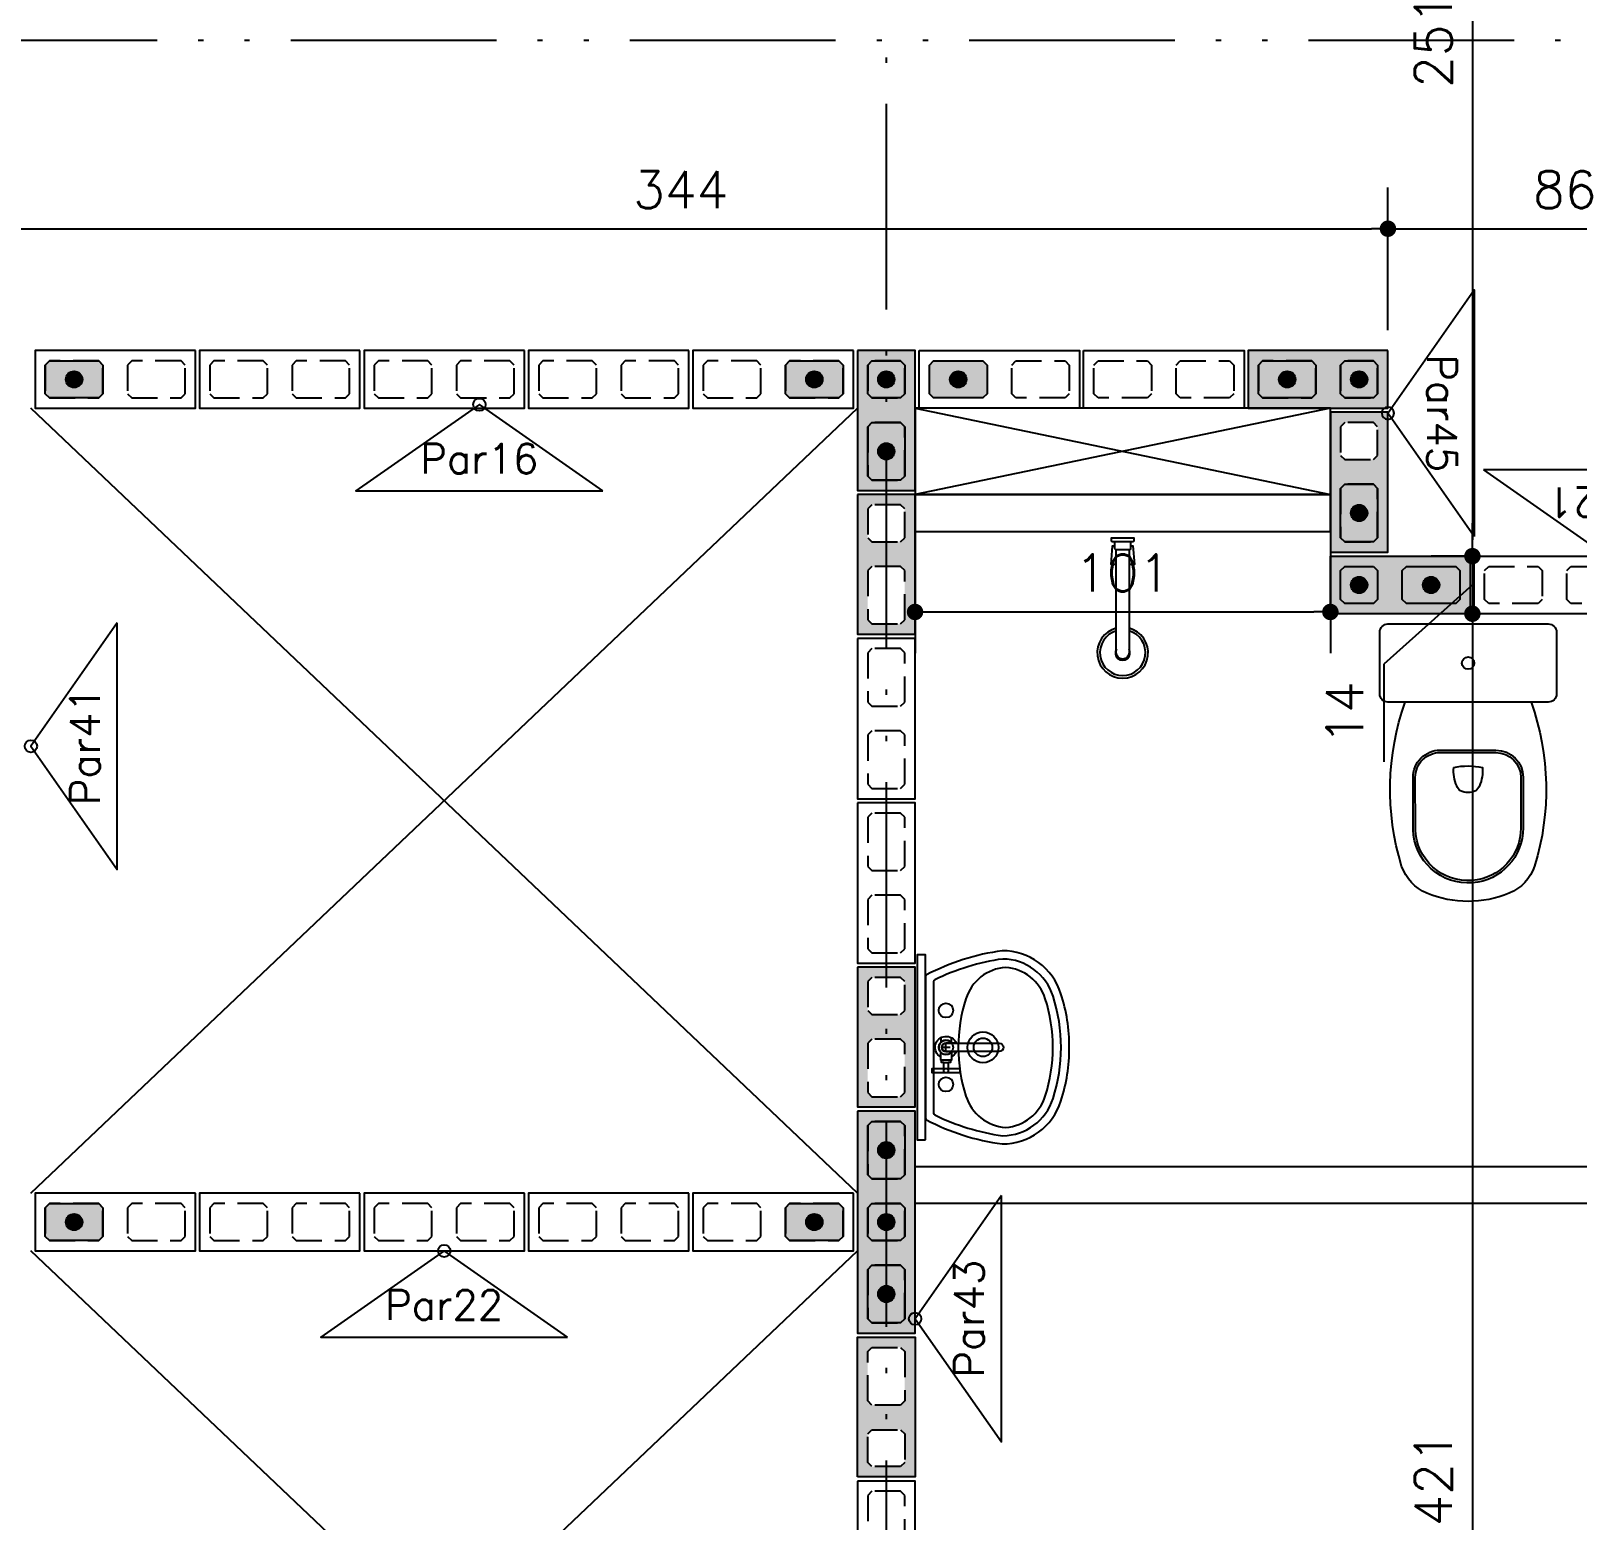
# Model space of a CAD drawing. Extents: x -14651 to 3496, y -7403 to -1290.
# Drawn here: x 2258.5 to 2634.5, y -6949.1 to -6586.8 of the extents above; entities that cross this region are included whole.
import ezdxf
from ezdxf.enums import TextEntityAlignment as Align

# ---------------------------------------------------------------- set-up
doc = ezdxf.new("R2010")
doc.units = 0
doc.header["$LTSCALE"] = 25
doc.linetypes.add('DASHED2', pattern=[0.375, 0.25, -0.125])
doc.linetypes.add('ESTILO_TQS_0004', pattern=[3.3, 2, -0.4, 0.05, -0.4, 0.05, -0.4])
for name, color, linetype in [('213', 252, 'Continuous'), ('241', 2, 'Continuous'), ('247', 50, 'Continuous'), ('248', 100, 'Continuous'), ('249', 20, 'Continuous'), ('ALVENARIA NÃO ESTRUTURAL', 242, 'Continuous'), ('Arranque', 14, 'Continuous'), ('COTA', 1, 'Continuous'), ('EIXOS', 1, 'ESTILO_TQS_0004'), ('FERRO', 5, 'Continuous'), ('Linha_fina', 1, 'Continuous'), ('Pena_1', 1, 'Continuous'), ('Pena_2', 2, 'Continuous'), ('PROJ', 252, 'Continuous')]:
    doc.layers.add(name, color=color, linetype=linetype)
doc.styles.add('COTA', font='romans.shx')
doc.dimstyles.new('forma', dxfattribs={"dimscale": 5, "dimtxt": 1.8, "dimasz": 0.8, "dimexe": 2, "dimexo": 1, "dimgap": 1, "dimtad": 1, "dimdec": 1, "dimzin": 9, "dimtxsty": 'COTA', "dimblk1": 'DOT', "dimblk2": 'DOT', "dimsah": 1, "dimcen": 0, "dimdle": 1, "dimclrd": 256, "dimclre": 256, "dimclrt": 2, "dimadec": 0, "dimazin": 0, "dimtfac": 1, "dimtdec": 0, "dimtmove": 0, "dimatfit": 3, "dimfxl": 1, "dimtolj": 1, "dimtzin": 0, "dimarcsym": 0})

# ---------------------------------------------------------------- blocks, each defined once
blk = doc.blocks.new('P5515')
at = {"layer": '249'}
h = blk.add_hatch(color=20, dxfattribs=at)
h.paths.add_polyline_path([(-27, 7), (-27, -7), (27, -7), (27, 7)])
h.paths.add_polyline_path([(-10.5, -3.5), (-11.5, -4.5), (-23.5, -4.5), (-24.5, -3.5), (-24.5, 3.5), (-23.5, 4.5), (-11.5, 4.5), (-10.5, 3.5)], flags=16)
h.paths.add_polyline_path([(-4.5, 3.5), (-3.5, 4.5), (3.5, 4.5), (4.5, 3.5), (4.5, -3.5), (3.5, -4.5), (-3.5, -4.5), (-4.5, -3.5)], flags=16)
h.paths.add_polyline_path([(10.5, 3.5), (11.5, 4.5), (23.5, 4.5), (24.5, 3.5), (24.5, -3.5), (23.5, -4.5), (11.5, -4.5), (10.5, -3.5)], flags=16)
blk.add_lwpolyline([(27, 7), (-27, 7), (-27, -7), (27, -7), (27, 7)])
at = {"color": 1, "linetype": 'DASHED2'}
for points in [[(-10.5, 3.5), (-11.5, 4.5), (-23.5, 4.5), (-24.5, 3.5), (-24.5, -3.5), (-23.5, -4.5), (-11.5, -4.5), (-10.5, -3.5), (-10.5, 3.5)], [(4.5, 3.5), (3.5, 4.5), (-3.5, 4.5), (-4.5, 3.5), (-4.5, -3.5), (-3.5, -4.5), (3.5, -4.5), (4.5, -3.5), (4.5, 3.5)], [(24.5, 3.5), (23.5, 4.5), (11.5, 4.5), (10.5, 3.5), (10.5, -3.5), (11.5, -4.5), (23.5, -4.5), (24.5, -3.5), (24.5, 3.5)]]:
    blk.add_lwpolyline(points, dxfattribs=at)
blk = doc.blocks.new('P3515')
at = {"layer": '248'}
h = blk.add_hatch(color=100, dxfattribs=at)
h.paths.add_polyline_path([(17, 7), (-17, 7), (-17, -7), (17, -7)])
h.paths.add_polyline_path([(-5.5, -3.5), (-6.5, -4.5), (-13.5, -4.5), (-14.5, -3.5), (-14.5, 3.5), (-13.5, 4.5), (-6.5, 4.5), (-5.5, 3.5)], flags=16)
h.paths.add_polyline_path([(0.5, 3.5), (1.5, 4.5), (13.5, 4.5), (14.5, 3.5), (14.5, -3.5), (13.5, -4.5), (1.5, -4.5), (0.5, -3.5)], flags=16)
blk.add_lwpolyline([(-17, -7), (17, -7), (17, 7), (-17, 7), (-17, -7)])
at = {"color": 1, "linetype": 'DASHED2'}
for points in [[(-14.5, -3.5), (-13.5, -4.5), (-6.5, -4.5), (-5.5, -3.5), (-5.5, 3.5), (-6.5, 4.5), (-13.5, 4.5), (-14.5, 3.5), (-14.5, -3.5)], [(0.5, -3.5), (1.5, -4.5), (13.5, -4.5), (14.5, -3.5), (14.5, 3.5), (13.5, 4.5), (1.5, 4.5), (0.5, 3.5), (0.5, -3.5)]]:
    blk.add_lwpolyline(points, dxfattribs=at)
blk = doc.blocks.new('P4015', base_point=(5842102.11612, -8124149.02973))
blk.add_lwpolyline([(5842082.61612, -8124156.02973), (5842121.61612, -8124156.02973), (5842121.61612, -8124142.02973), (5842082.61612, -8124142.02973), (5842082.61612, -8124156.02973)])
at = {"color": 1, "linetype": 'DASHED2'}
for points in [[(5842085.11612, -8124152.52973), (5842086.11612, -8124153.52973), (5842098.11612, -8124153.52973), (5842099.11612, -8124152.52973), (5842099.11612, -8124145.52973), (5842098.11612, -8124144.52973), (5842086.11612, -8124144.52973), (5842085.11612, -8124145.52973), (5842085.11612, -8124152.52973)], [(5842105.11612, -8124152.52973), (5842106.11612, -8124153.52973), (5842118.11612, -8124153.52973), (5842119.11612, -8124152.52973), (5842119.11612, -8124145.52973), (5842118.11612, -8124144.52973), (5842106.11612, -8124144.52973), (5842105.11612, -8124145.52973), (5842105.11612, -8124152.52973)]]:
    blk.add_lwpolyline(points, dxfattribs=at)
blk = doc.blocks.new('GR-1409')
at = {"layer": '213'}
h = blk.add_hatch(color=256, dxfattribs=at)
h.paths.add_polyline_path([(-6, 4.5), (-7, 3.5), (-7, -3.5), (-6, -4.5), (6, -4.5), (7, -3.5), (7, 3.5), (6, 4.5)])
h.paths.add_polyline_path([(-2, 0, 1), (2, 0, 1)], flags=16)
at = {"layer": 'Arranque'}
blk.add_hatch(color=256, dxfattribs=at).paths.add_polyline_path([(-2, 0, 1), (2, 0, 1)])
at = {"layer": '213'}
blk.add_lwpolyline([(-7, 3.5), (-6, 4.5), (6, 4.5), (7, 3.5), (7, -3.5), (6, -4.5), (-6, -4.5), (-7, -3.5), (-7, 3.5)], dxfattribs=at)
at = {"layer": 'FERRO', "linetype": 'Continuous'}
blk.add_circle((0, 0), 2, dxfattribs=at)
blk = doc.blocks.new('GR-0909')
at = {"layer": '213'}
h = blk.add_hatch(color=256, dxfattribs=at)
h.paths.add_polyline_path([(3.5, -4.5), (4.5, -3.5), (4.500001, 3.5), (3.500001, 4.5), (-3.499999, 4.5), (-4.499999, 3.5), (-4.5, -3.5), (-3.5, -4.5)])
h.paths.add_polyline_path([(-2, 0, -1), (2, 0, -1)], flags=16)
at = {"layer": 'Arranque'}
blk.add_hatch(color=256, dxfattribs=at).paths.add_polyline_path([(2, 0, 1), (-2, 0, 1)])
at = {"layer": '213'}
blk.add_lwpolyline([(3.500001, 4.5), (4.500001, 3.5), (4.5, -3.5), (3.5, -4.5), (-3.5, -4.5), (-4.5, -3.5), (-4.499999, 3.5), (-3.499999, 4.5), (3.500001, 4.5)], dxfattribs=at)
at = {"layer": 'FERRO', "linetype": 'Continuous'}
blk.add_circle((0, 0), 2, dxfattribs=at)
blk = doc.blocks.new('_IDNPAR_2')
at = {"color": 3}
blk.add_lwpolyline([(1, -0.7), (0, 0), (-1, -0.7)], close=True, dxfattribs=at)
blk.add_circle((0, 0), 0.05, dxfattribs=at)
at = {"layer": '247', "color": 2, "style": 'COTA', "flags": 8}
blk.add_attdef('ID', text='', height=0.24, dxfattribs=at).set_placement((0, -0.438), align=Align.MIDDLE_CENTER)
blk = doc.blocks.new('_Dot')
at = {"color": 0, "linetype": 'ByBlock', "lineweight": -2}
blk.add_line((-0.5, 0), (-1, 0), dxfattribs=at)
at = {"color": 0, "linetype": 'ByBlock', "const_width": 0.5}
blk.add_lwpolyline([(-0.25, 0, 1), (0.25, 0, 1)], format="xyb", close=True, dxfattribs=at)
blk = doc.blocks.new('*D204')
at = {"layer": 'COTA', "lineweight": -2, "transparency": 16777216}
for p, q in [((2244.52, -6659.6), (2244.52, -6624.94)), ((2588.52, -6659.6), (2588.52, -6624.94)), ((2248.52, -6634.94), (2584.52, -6634.94))]:
    blk.add_line(p, q, dxfattribs=at)
at = {"layer": 'Defpoints', "color": 0, "transparency": 16777216}
for p in [(2588.52, -6634.94), (2244.52, -6664.6), (2588.52, -6664.6)]:
    blk.add_point(p, dxfattribs=at)
at = {"layer": 'COTA', "lineweight": -2, "transparency": 16777216, "xscale": 4, "yscale": 4, "zscale": 4, "rotation": 180}
blk.add_blockref('_Dot', (2244.52, -6634.94), dxfattribs=at)
at = {"layer": 'COTA', "lineweight": -2, "transparency": 16777216, "xscale": 4, "yscale": 4, "zscale": 4}
blk.add_blockref('_Dot', (2588.52, -6634.94), dxfattribs=at)
at = {"layer": 'COTA', "color": 2, "transparency": 16777216, "insert": (2416.52, -6625.44), "char_height": 9, "attachment_point": 5, "style": 'COTA'}
blk.add_mtext('\\A1;344 ', dxfattribs=at)
blk = doc.blocks.new('*D205')
at = {"layer": 'COTA', "lineweight": -2, "transparency": 16777216}
for p, q in [((2588.52, -6659.6), (2588.52, -6624.94)), ((2674.52, -6659.6), (2674.52, -6624.94)), ((2592.52, -6634.94), (2670.52, -6634.94))]:
    blk.add_line(p, q, dxfattribs=at)
at = {"layer": 'Defpoints', "color": 0, "transparency": 16777216}
for p in [(2674.52, -6634.94), (2588.52, -6664.6), (2674.52, -6664.6)]:
    blk.add_point(p, dxfattribs=at)
at = {"layer": 'COTA', "lineweight": -2, "transparency": 16777216, "xscale": 4, "yscale": 4, "zscale": 4, "rotation": 180}
blk.add_blockref('_Dot', (2588.52, -6634.94), dxfattribs=at)
at = {"layer": 'COTA', "lineweight": -2, "transparency": 16777216, "xscale": 4, "yscale": 4, "zscale": 4}
blk.add_blockref('_Dot', (2674.52, -6634.94), dxfattribs=at)
at = {"layer": 'COTA', "color": 2, "transparency": 16777216, "insert": (2631.52, -6625.44), "char_height": 9, "attachment_point": 5, "style": 'COTA'}
blk.add_mtext('\\A1;86 ', dxfattribs=at)
blk = doc.blocks.new('*D220')
at = {"layer": 'COTA', "lineweight": -2, "transparency": 16777216}
for p, q in [((2604.52, -6463.6), (2599.06, -6463.6)), ((2609.06, -6467.6), (2609.06, -6710.6)), ((2608.53, -6714.6), (2599.06, -6714.6))]:
    blk.add_line(p, q, dxfattribs=at)
at = {"layer": 'Defpoints', "color": 0, "transparency": 16777216}
for p in [(2609.52, -6463.6), (2609.06, -6714.6), (2613.53, -6714.6)]:
    blk.add_point(p, dxfattribs=at)
at = {"layer": 'COTA', "lineweight": -2, "transparency": 16777216, "xscale": 4, "yscale": 4, "zscale": 4}
for p, rotation in [((2609.06, -6463.6), 90), ((2609.06, -6714.6), 270)]:
    blk.add_blockref('_Dot', p, dxfattribs=dict(at, rotation=rotation))
at = {"layer": 'COTA', "color": 2, "transparency": 16777216, "insert": (2599.56, -6589.1), "char_height": 9, "attachment_point": 5, "rotation": 90, "style": 'COTA'}
blk.add_mtext('\\A1;251 ', dxfattribs=at)
blk = doc.blocks.new('*D221')
at = {"layer": 'COTA', "lineweight": -2, "transparency": 16777216}
for p, q in [((2609.06, -6710.6), (2609.06, -6706.6)), ((2608.53, -6714.6), (2599.06, -6714.6)), ((2609.06, -6714.6), (2609.06, -6728.6)), ((2609.06, -6714.6), (2609.06, -6728.6)), ((2609.06, -6721.6), (2587.5, -6740.9)), ((2607.44, -6728.6), (2599.06, -6728.6)), ((2609.06, -6732.6), (2609.06, -6736.6)), ((2587.5, -6740.9), (2587.5, -6764.61))]:
    blk.add_line(p, q, dxfattribs=at)
at = {"layer": 'Defpoints', "color": 0, "transparency": 16777216}
for p in [(2613.53, -6714.6), (2609.06, -6728.6), (2612.44, -6728.6)]:
    blk.add_point(p, dxfattribs=at)
at = {"layer": 'COTA', "lineweight": -2, "transparency": 16777216, "xscale": 4, "yscale": 4, "zscale": 4}
for p, rotation in [((2609.06, -6714.6), 270), ((2609.06, -6728.6), 90)]:
    blk.add_blockref('_Dot', p, dxfattribs=dict(at, rotation=rotation))
at = {"layer": 'COTA', "color": 2, "transparency": 16777216, "insert": (2578, -6752.75), "char_height": 9, "attachment_point": 5, "rotation": 90, "style": 'COTA'}
blk.add_mtext('\\A1;14 ', dxfattribs=at)
blk = doc.blocks.new('*D222')
at = {"layer": 'COTA', "lineweight": -2, "transparency": 16777216}
for p, q in [((2607.44, -6728.6), (2599.06, -6728.6)), ((2609.06, -6732.6), (2609.06, -7145.6)), ((2614.06, -7149.6), (2619.06, -7149.6))]:
    blk.add_line(p, q, dxfattribs=at)
at = {"layer": 'Defpoints', "color": 0, "transparency": 16777216}
for p in [(2612.44, -6728.6), (2609.06, -7149.6), (2609.06, -7149.6)]:
    blk.add_point(p, dxfattribs=at)
at = {"layer": 'COTA', "lineweight": -2, "transparency": 16777216, "xscale": 4, "yscale": 4, "zscale": 4}
for p, rotation in [((2609.06, -6728.6), 90), ((2609.06, -7149.6), 270)]:
    blk.add_blockref('_Dot', p, dxfattribs=dict(at, rotation=rotation))
at = {"layer": 'COTA', "color": 2, "transparency": 16777216, "insert": (2599.56, -6939.1), "char_height": 9, "attachment_point": 5, "rotation": 90, "style": 'COTA'}
blk.add_mtext('\\A1;421 ', dxfattribs=at)
blk = doc.blocks.new('XREF-MC41-BAS-PLN-AMO-FINAIS-05.06$0$CUBA03')
at = {"layer": 'PROJ'}
for p, q in [((-0.01, -0.05), (0.01, -0.05)), ((0, -0.06), (0, -0.04))]:
    blk.add_line(p, q, dxfattribs=at)
for points in [[(-0.1306, -0.3297, 0.077416), (0, -0.35, 0.077416), (0.1306, -0.3297, 0.326333), (0.235, -0.1868, 0.08687), (0.1764, -0.0027, 0.279276), (0.172, 0), (-0.172, 0, 0.279276), (-0.1764, -0.0027, 0.08687), (-0.235, -0.1868, 0.326333)], [(0.215, -0.1881, 0.080556), (0.1642, -0.0228, 0.285352), (0.1597, -0.02), (-0.1597, -0.02, 0.285352), (-0.1642, -0.0228, 0.080556), (-0.215, -0.1881, 0.323537), (-0.1245, -0.3106, 0.077416), (0, -0.33, 0.077416), (0.1245, -0.3106, 0.323537)], [(0.1185, -0.0985, 0.077416), (0, -0.08, 0.077416), (-0.1185, -0.0985, 0.305715), (-0.1947, -0.195, 0.305715), (-0.1185, -0.2915, 0.077416), (0, -0.31, 0.077416), (0.1185, -0.2915, 0.305715), (0.1947, -0.195, 0.305715)]]:
    blk.add_lwpolyline(points, format="xyb", close=True, dxfattribs=at)
for centre, radius in [((-0.09, -0.05), 0.0175), ((0, -0.05), 0.0175), ((0.09, -0.05), 0.0175), ((0, -0.14), 0.0375), ((0, -0.14), 0.0225)]:
    blk.add_circle(centre, radius, dxfattribs=at)
blk = doc.blocks.new('proj-terreo-1')
at = {"layer": 'ALVENARIA NÃO ESTRUTURAL'}
for points in [[(4298.41, 642.37), (4298.41, 651.37), (4197.41, 651.37), (4197.41, 642.37)], [(4372.41, 492.87), (4372.41, 478.87), (4197.41, 478.87), (4197.41, 487.87), (4363.41, 487.87), (4363.41, 492.87)]]:
    blk.add_lwpolyline(points, close=True, dxfattribs=at)
at = {"layer": 'Pena_1'}
for p, q in [((4298.41, 672.37), (4197.41, 651.37)), ((4197.41, 672.37), (4298.41, 651.37))]:
    blk.add_line(p, q, dxfattribs=at)
at = {"layer": 'Pena_2'}
blk.add_lwpolyline([(4197.41, 672.37), (4197.41, 651.37), (4298.41, 651.37), (4298.41, 672.37), (4197.41, 672.37)], dxfattribs=at)
at = {"layer": 'PROJ'}
for points in [[(4245.41, 639.87, -0.414214), (4245.21, 640.07), (4245.21, 640.87), (4250.61, 640.87), (4250.61, 640.07, -0.414214), (4250.41, 639.87), (4245.41, 639.87)], [(4250.01, 639.87, 0.414214), (4249.81, 639.67), (4249.81, 638.12, -0.414214), (4249.61, 637.92), (4246.21, 637.92), (4246.01, 638.12), (4246.01, 639.67, 0.414214), (4245.81, 639.87)], [(4249.46, 637.92), (4249.46, 612.87, -1), (4246.36, 612.87), (4246.36, 637.92)], [(4347.22, 600.87, -0.160999), (4348.08, 560.98, -0.2149), (4341.91, 554.37, -0.2), (4321.91, 554.37, -0.2149), (4315.74, 560.98, -0.160999), (4316.6, 600.87)], [(4345.31, 582.54), (4345.31, 570.26, -0.391339), (4332.96, 556.9, -0.428196), (4318.51, 569.85), (4318.51, 582.54, -0.416194), (4325.15, 589.18), (4338.67, 589.18, -0.413638), (4345.31, 582.54)], [(4207.42, 517.9), (4204.93, 517.9, 0.995421), (4204.93, 515.85), (4207.42, 515.84)], [(4207.42, 515.85), (4204.93, 515.85, -0.995421), (4204.93, 517.9), (4207.42, 517.9)]]:
    blk.add_lwpolyline(points, format="xyb", dxfattribs=at)
for points in [[(4246.36, 634.34), (4245.09, 634.34), (4245.41, 638.92), (4246.01, 638.92)], [(4249.81, 638.92), (4250.4, 638.92), (4250.8, 634.34), (4249.46, 634.34)], [(4203.66, 519.21), (4203.66, 518.04)], [(4206.25, 517.99), (4206.25, 519.21)], [(4203.66, 514.54), (4203.66, 515.71)], [(4206.25, 515.76), (4206.25, 514.54)], [(4207.31, 517.9), (4207.31, 517.9)], [(4207.31, 515.85), (4207.31, 515.85)], [(4206.04, 513.75), (4203.86, 513.75)], [(4204.41, 513.2), (4205.5, 513.2)], [(4204.41, 511.75), (4204.94, 511.75), (4204.95, 511.75), (4205.5, 511.75)]]:
    blk.add_lwpolyline(points, dxfattribs=at)
for points in [[(4353.41, 606.87), (4353.41, 603.27), (4353.41, 602.87, -0.414214), (4351.41, 600.87), (4312.41, 600.87, -0.414214), (4310.41, 602.87), (4310.41, 617.87, -0.414214), (4312.41, 619.87), (4351.41, 619.87, -0.414214), (4353.41, 617.87)], [(4344.74, 582.54), (4344.74, 570.26, -0.391339), (4332.91, 557.47, -0.428002), (4319.08, 569.86), (4319.07, 582.54, -0.416278), (4325.15, 588.61), (4338.67, 588.61, -0.413625)], [(4328.4, 584.98, -0.10791), (4335.42, 584.94, -0.124585), (4334.65, 580.48, -0.161338), (4333.77, 579.3, -0.122351), (4331.91, 578.84, -0.122351), (4330.05, 579.3, -0.167944), (4329.17, 580.48, -0.125904), (4328.4, 584.98)], [(4204.41, 511.75), (4204.41, 513.2), (4203.86, 513.2), (4203.86, 513.75), (4203.66, 513.75), (4203.66, 514.54, -1.408938), (4207.42, 517.9), (4217.89, 517.91, -0.999996), (4217.89, 515.85), (4207.42, 515.85, -0.168827), (4206.25, 514.54), (4206.25, 513.75), (4206.04, 513.75), (4206.04, 513.2), (4205.5, 513.2), (4205.5, 511.75), (4208.3, 511.75), (4208.3, 510.67), (4201.6, 510.67), (4201.6, 511.75), (4204.4, 511.75)]]:
    blk.add_lwpolyline(points, format="xyb", close=True, dxfattribs=at)
blk.add_lwpolyline([(4199.93, 494.37), (4199.93, 539.37), (4197.93, 539.37), (4197.93, 494.37)], close=True, dxfattribs=at)
for centre, radius in [((4331.91, 610.37), 1.5), ((4204.95, 511.21), 0.544)]:
    blk.add_circle(centre, radius, dxfattribs=at)
for centre, radius, start, end in [((4247.91, 612.87), 6.2, 104.4854, 75.5176), ((4247.91, 612.87), 5.54, 106.2501, 73.7533), ((4247.91, 612.87), 1.79, 149.7652, 30.2549), ((4204.93, 516.87), 1.73, 36.5365, 323.4149), ((4204.93, 516.87), 1.73, 36.5851, 323.4635)]:
    blk.add_arc(centre, radius, start, end, dxfattribs=at)
at = {"layer": 'PROJ', "xscale": 100, "yscale": 100, "zscale": 100, "rotation": 89.99999999999997}
blk.add_blockref('XREF-MC41-BAS-PLN-AMO-FINAIS-05.06$0$CUBA03', (4199.93, 516.87), dxfattribs=at)
blk = doc.blocks.new('*D259')
at = {"layer": 'COTA', "lineweight": -2, "transparency": 16777216}
for p, q in [((2473.52, -6704.6), (2473.52, -6738.17)), ((2574.52, -6704.6), (2574.52, -6738.17)), ((2477.52, -6728.17), (2570.52, -6728.17))]:
    blk.add_line(p, q, dxfattribs=at)
at = {"layer": 'Defpoints', "color": 0, "transparency": 16777216}
for p in [(2473.52, -6699.6), (2574.52, -6699.6), (2574.52, -6728.17)]:
    blk.add_point(p, dxfattribs=at)
at = {"layer": 'COTA', "lineweight": -2, "transparency": 16777216, "xscale": 4, "yscale": 4, "zscale": 4, "rotation": 180}
blk.add_blockref('_Dot', (2473.52, -6728.17), dxfattribs=at)
at = {"layer": 'COTA', "lineweight": -2, "transparency": 16777216, "xscale": 4, "yscale": 4, "zscale": 4}
blk.add_blockref('_Dot', (2574.52, -6728.17), dxfattribs=at)
at = {"layer": 'COTA', "color": 2, "transparency": 16777216, "insert": (2524.02, -6718.67), "char_height": 9, "attachment_point": 5, "style": 'COTA'}
blk.add_mtext('\\A1;101 ', dxfattribs=at)

msp = doc.modelspace()

# ---------------------------------------------------------------- linework, layer by layer
at = {"layer": 'EIXOS'}
for p, q in [((2466.52, -5862.07), (2466.52, -7320.64)), ((11.7, -6589.1), (3495.96, -6589.1))]:
    msp.add_line(p, q, dxfattribs=at)
at = {"layer": 'Linha_fina'}
for points in [[(2258.52, -6869.6), (2459.52, -6678.6)], [(2459.52, -6869.6), (2258.52, -6678.6)], [(2258.52, -7074.6), (2459.52, -6883.6)], [(2459.52, -7074.6), (2258.52, -6883.6)]]:
    msp.add_lwpolyline(points, dxfattribs=at)

# ---------------------------------------------------------------- block references
for name, p in [('proj-terreo-1', (-1723.89, -7350.97)), ('GR-1409', (2269.02, -6671.6)), ('GR-1409', (2449.02, -6671.6)), ('GR-0909', (2466.52, -6671.6)), ('GR-1409', (2484.02, -6671.6)), ('GR-1409', (2564.02, -6671.6)), ('GR-0909', (2581.52, -6671.6)), ('GR-0909', (2581.52, -6721.6)), ('GR-1409', (2599.02, -6721.6)), ('GR-1409', (2269.02, -6876.6)), ('GR-1409', (2449.02, -6876.6)), ('GR-0909', (2466.52, -6876.6))]:
    msp.add_blockref(name, p)
at = {"rotation": 90}
for p in [(2466.52, -6689.1), (2581.52, -6704.1), (2466.52, -6859.1), (2466.52, -6894.1)]:
    msp.add_blockref('GR-1409', p, dxfattribs=at)
at = {"layer": '241'}
for name, p, rotation in [('P4015', (2279.02, -6671.6), 180), ('P4015', (2319.02, -6671.6), 180), ('P4015', (2359.02, -6671.6), 180), ('P4015', (2399.02, -6671.6), 180), ('P4015', (2439.02, -6671.6), 180), ('P3515', (2466.52, -6681.6), 270), ('P3515', (2571.52, -6671.6), 180), ('P3515', (2581.52, -6696.6), 270), ('P3515', (2466.52, -6716.6), 270), ('P4015', (2466.52, -6754.1), 270), ('P4015', (2466.52, -6794.1), 270), ('P3515', (2466.52, -6831.6), 270), ('P5515', (2466.52, -6876.6), 90.00000000000001), ('P4015', (2279.02, -6876.6), 180), ('P4015', (2319.02, -6876.6), 180), ('P4015', (2359.02, -6876.6), 180), ('P4015', (2399.02, -6876.6), 180), ('P4015', (2439.02, -6876.6), 180), ('P4015', (2466.52, -6959.1), 270)]:
    msp.add_blockref(name, p, dxfattribs=dict(at, rotation=rotation))
at = {"layer": '241', "xscale": -1}
for name, p, rotation in [('P4015', (2494.02, -6671.6), 180), ('P4015', (2534.02, -6671.6), 180), ('P3515', (2591.52, -6721.6), 180), ('P4015', (2629.02, -6721.6), 180), ('P3515', (2466.52, -6921.6), 270)]:
    msp.add_blockref(name, p, dxfattribs=dict(at, rotation=rotation))
at = {"layer": '247', "linetype": 'Continuous'}
ref = msp.add_blockref('_IDNPAR_2', (2588.52, -6679.83), dxfattribs=dict(at, xscale=-30, yscale=30, zscale=30, rotation=90))
ref.add_attrib('ID', 'Par45', dxfattribs={"color": 2, "height": 7.2, "rotation": 270, "style": 'COTA', "flags": 8}).set_placement((2601.67, -6679.83), align=Align.MIDDLE_CENTER)
at = {"layer": '247', "linetype": 'Continuous', "xscale": 30, "yscale": 30, "zscale": 30}
for p, values in [((2367.57, -6677.74), {'ID': 'Par16'}), ((2359.02, -6883.6), {'ID': 'Par22'})]:
    msp.add_blockref('_IDNPAR_2', p, dxfattribs=at).add_auto_attribs(values)
for p, rotation, values in [((2641.74, -6714.6), 180, {'ID': 'Par21'}), ((2258.52, -6760.83), 90, {'ID': 'Par41'}), ((2473.52, -6900.1), 90, {'ID': 'Par43'})]:
    msp.add_blockref('_IDNPAR_2', p, dxfattribs=dict(at, rotation=rotation)).add_auto_attribs(values)

# ---------------------------------------------------------------- dimensions: what is measured, and where the dimension line sits
at = {"layer": 'COTA'}
for base, p1, p2, picture, middle in [((2609.06, -6714.6), (2609.52, -6463.6), (2613.53, -6714.6), '*D220', (2599.56, -6589.1)), ((2609.06, -7149.6), (2612.44, -6728.6), (2609.06, -7149.6), '*D222', (2599.56, -6939.1))]:
    dim = msp.add_linear_dim(base=base, p1=p1, p2=p2, angle=90, dimstyle='forma', override={"dimpost": ' ', "dimtmove": 1}, dxfattribs=at)
    dim.commit()
    dim.dimension.update_dxf_attribs({"geometry": picture, "text_midpoint": middle})
for base, p1, p2, override, picture, middle in [((2588.52, -6634.94), (2244.52, -6664.6), (2588.52, -6664.6), {"dimpost": ' ', "dimtmove": 1}, '*D204', (2416.52, -6625.44)), ((2674.52, -6634.94), (2588.52, -6664.6), (2674.52, -6664.6), {"dimpost": ' ', "dimtmove": 1}, '*D205', (2631.52, -6625.44)), ((2574.52, -6728.17), (2473.52, -6699.6), (2574.52, -6699.6), {"dimpost": ' '}, '*D259', (2524.02, -6718.67))]:
    dim = msp.add_linear_dim(base=base, p1=p1, p2=p2, dimstyle='forma', override=override, dxfattribs=at)
    dim.commit()
    dim.dimension.update_dxf_attribs({"geometry": picture, "text_midpoint": middle})
dim = msp.add_linear_dim(base=(2609.06, -6728.6), p1=(2613.53, -6714.6), p2=(2612.44, -6728.6), angle=90, dimstyle='forma', override={"dimpost": ' ', "dimtmove": 1}, dxfattribs=at)
dim.commit()
dim.dimension.update_dxf_attribs({"geometry": '*D221', "text_midpoint": (2587.5, -6745.9), "dimtype": 128})

doc.saveas('drawing.dxf')
